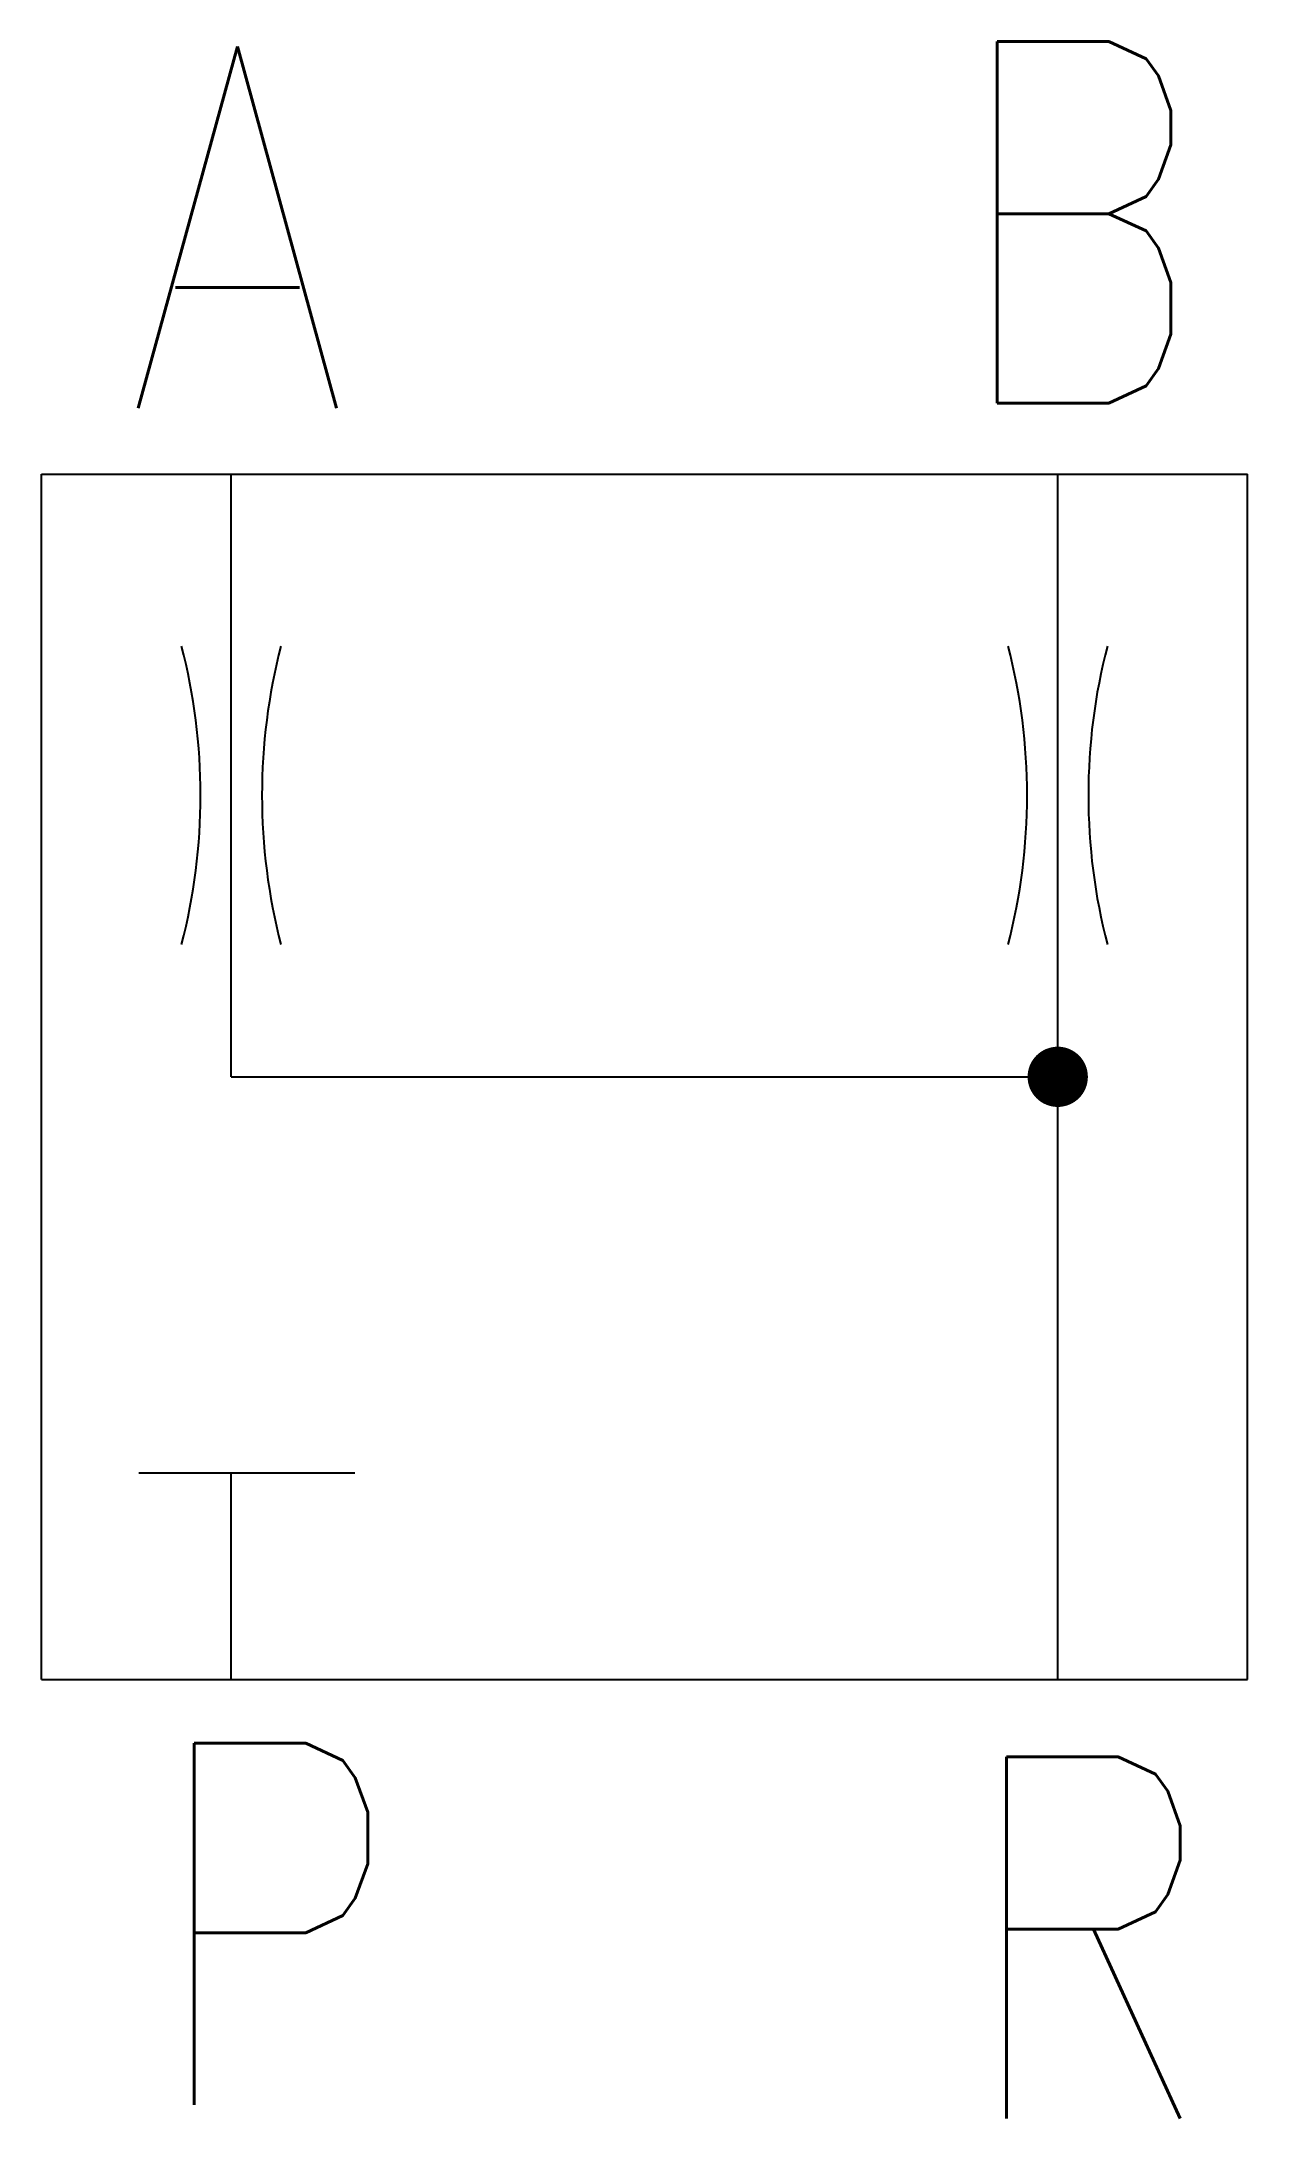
# Model space of a CAD drawing. Extents: x -1.4 to 7.6, y -12.3 to 3.2.
import ezdxf

# ---------------------------------------------------------------- set-up
doc = ezdxf.new("R2010")
doc.units = 0
doc.layers.add('2', color=1, linetype='CONTINUOUS')
doc.styles.get("Standard").update_dxf_attribs({"font": 'SIMPLEX', "width": 0.8})

msp = doc.modelspace()

# ---------------------------------------------------------------- linework, layer by layer
at = {"layer": '2', "color": 0}
for p, q in [((-1.416, -9), (-1.416, 0)), ((-1.416, 0), (7.584, 0)), ((0, -4.5), (0, 0)), ((6.168, -9), (6.168, 0)), ((7.584, -9), (7.584, 0)), ((0, -4.5), (6.168, -4.5)), ((-0.69, -7.458), (0.923, -7.458)), ((0, -9), (0, -7.458)), ((-1.416, -9), (7.584, -9))]:
    msp.add_line(p, q, dxfattribs=at)
at = {"layer": '2', "color": 0, "const_width": 0.225}
msp.add_lwpolyline([(6.056, -4.5, 1), (6.281, -4.5, 1)], format="xyb", close=True, dxfattribs=at)
at = {"layer": '2', "color": 0}
for centre, start, end in [((-4.685, -2.398), 345.5184, 14.4816), ((4.685, -2.398), 165.5184, 194.4816), ((1.484, -2.398), 345.5184, 14.4816), ((10.853, -2.398), 165.5184, 194.4816)]:
    msp.add_arc(centre, 4.456, start, end, dxfattribs=at)

# ---------------------------------------------------------------- texts
at = {"layer": '2', "color": 0, "width": 0.8}
for s, p in [('A', (-0.787, 0.493)), ('B', (5.347, 0.531)), ('P', (-0.648, -12.177)), ('R', (5.416, -12.278))]:
    msp.add_text(s, height=2.7, dxfattribs=at).set_placement(p)

doc.saveas('drawing.dxf')
